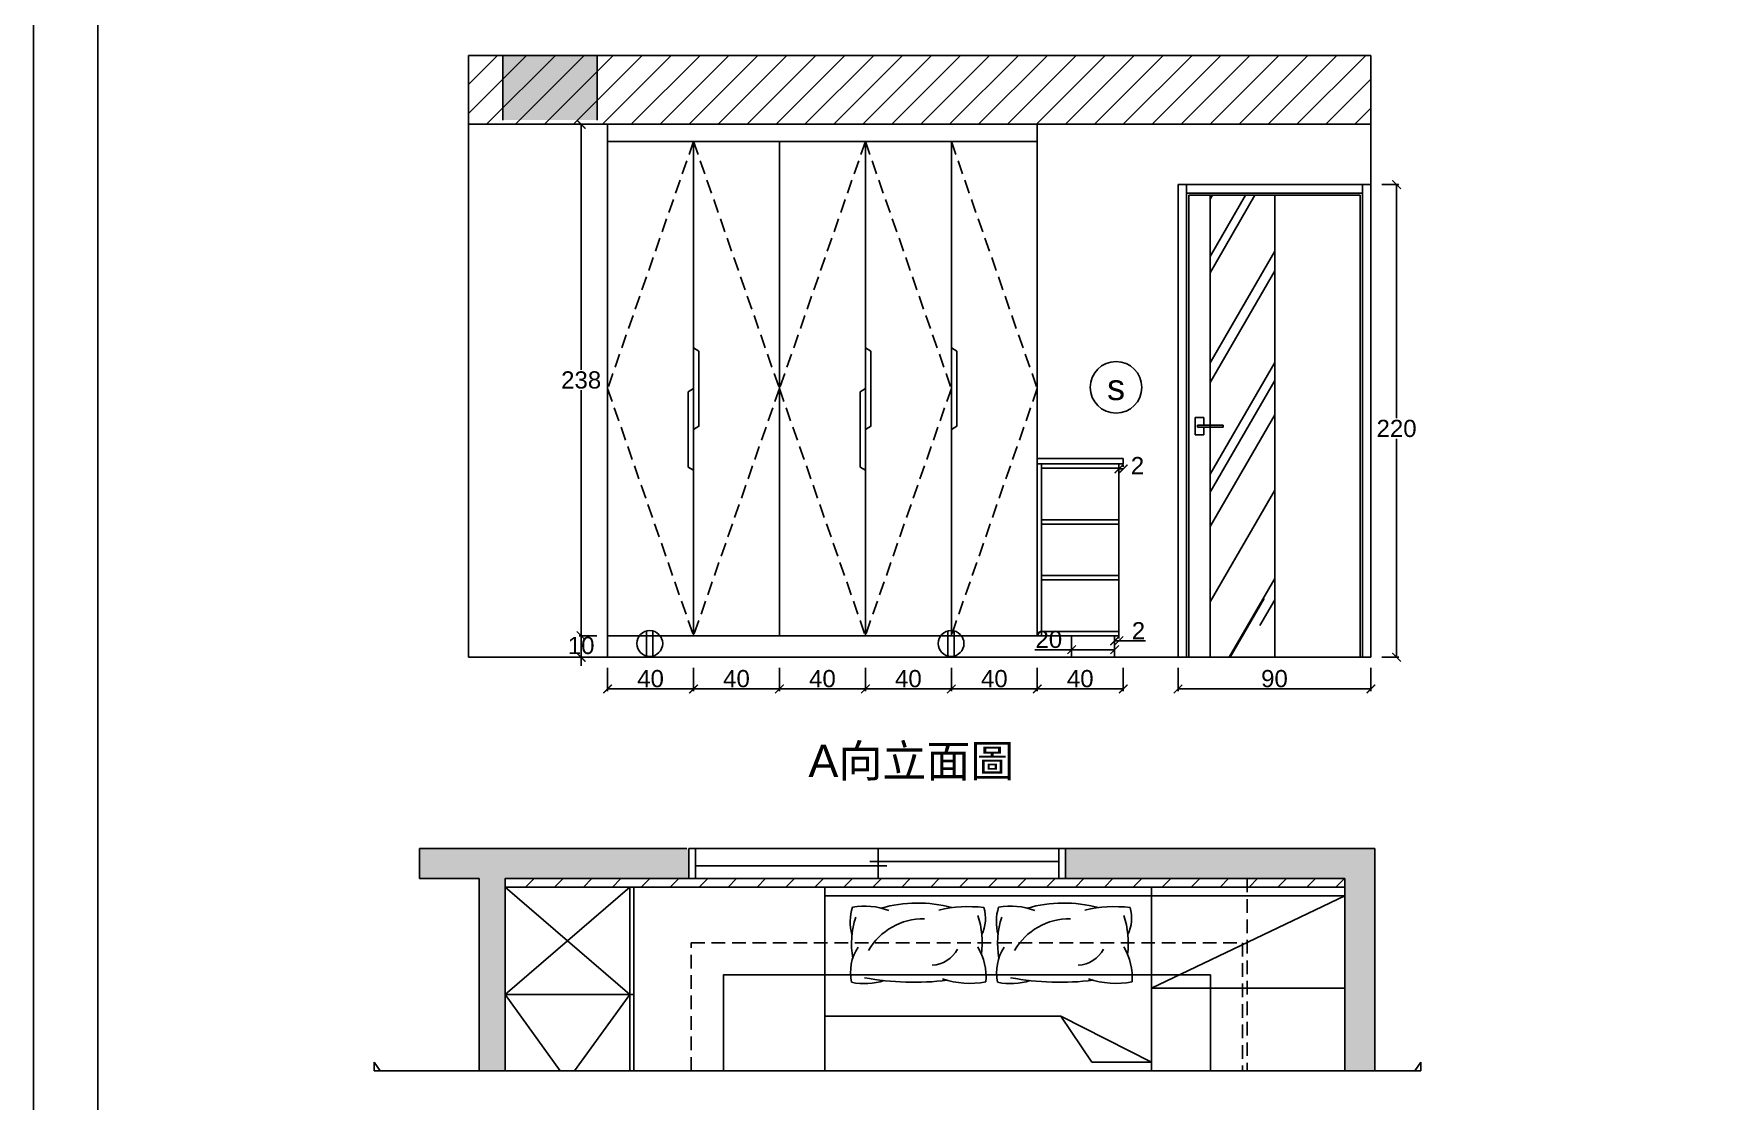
# Model space of a CAD drawing. Header units: millimetres. Extents: x -2628 to 3435, y -3699 to 2704.
# Drawn here: x 1698 to 2475, y -837 to -340 of the extents above; entities that cross this region are included whole.
import ezdxf
from ezdxf.enums import TextEntityAlignment as Align

# ---------------------------------------------------------------- set-up
doc = ezdxf.new("R2010")
doc.units = ezdxf.units.MM
doc.header["$PDMODE"] = 35
doc.linetypes.add('HIDDEN', pattern=[9.525, 6.35, -3.175])
for name, color, linetype in [('02-結構樑', 252, 'HIDDEN'), ('03-結構牆', 253, 'Continuous'), ('04-門線', 94, 'Continuous'), ('05-窗線', 150, 'Continuous'), ('06-傢俱', 6, 'Continuous'), ('08-文字', 7, 'Continuous'), ('10-標註', 140, 'Continuous'), ('11-填充', 8, 'Continuous'), ('12-天花板', 120, 'Continuous'), ('13-線', 40, 'Continuous'), ('14-燈具', 40, 'Continuous'), ('15-板', 3, 'Continuous'), ('圖框', 255, 'Continuous'), ('填充線', 8, 'Continuous')]:
    doc.layers.add(name, color=color, linetype=linetype)
doc.layers.add('不出圖', color=235, linetype='Continuous', plot=False)
doc.styles.get("Standard").update_dxf_attribs({"font": 'arial.ttf'})
doc.dimstyles.new('ISO-40', dxfattribs={"dimscale": 0, "dimtxt": 8, "dimasz": 4, "dimexe": 1, "dimexo": 5, "dimgap": 0.68, "dimtad": 1, "dimtih": 1, "dimtoh": 1, "dimdec": 1, "dimrnd": 0.5, "dimdsep": 46, "dimtxsty": 'Standard', "dimblk": 'ARCHTICK', "dimcen": 2.5, "dimadec": 0, "dimazin": 0, "dimtfac": 1, "dimtdec": 1, "dimtmove": 1, "dimatfit": 3, "dimldrblk": 'ARCHTICK', "dimfxl": 15, "dimarcsym": 0})

# ---------------------------------------------------------------- blocks, each defined once
blk = doc.blocks.new('床櫃')
at = {"layer": '06-傢俱'}
blk.add_line((47, -90), (4, 0), dxfattribs=at)
for points in [[(0, 0), (4, 0), (4, -90), (0, -90)], [(4, 0), (47, 0), (47, -90), (4, -90)]]:
    blk.add_lwpolyline(points, close=True, dxfattribs=at)
blk = doc.blocks.new('窗2片')
at = {"layer": '05-窗線'}
for p, q in [((0, 0), (0, -175.2)), ((0, 0), (14, 0)), ((14, 0), (14, -175.2)), ((0, -3), (14, -3)), ((6, -3), (6, -91.1)), ((8, -83.1), (8, -172.2)), ((14, -87.1), (0, -87.1)), ((0, -172.2), (14, -172.2)), ((0, -175.2), (14, -175.2))]:
    blk.add_line(p, q, dxfattribs=at)
blk = doc.blocks.new('插座')
at = {"layer": '13-線'}
for p, q in [((-3, 11.6), (-3, -11.6)), ((3, 11.6), (3, -11.6))]:
    blk.add_line(p, q, dxfattribs=at)
blk.add_circle((0, 0), 12, dxfattribs=at)
blk = doc.blocks.new('開關')
at = {"layer": '13-線'}
blk.add_circle((0, 0), 12, dxfattribs=at)
blk.add_text('s', height=12, dxfattribs=at).set_placement((0, 0), align=Align.MIDDLE)
blk = doc.blocks.new('門立面')
at = {"layer": '04-門線'}
h = blk.add_hatch(dxfattribs=at)
h.set_pattern_fill('AR-RROOF', color=256, scale=1.5, angle=60)
h.set_pattern_definition([(60, (15, 215), (8.9144, 91.64), [571.5, -76.2, 190.5, -38.1]), (60, (23.84, 268.41), (-62.934, -7.659), [114.3, -12.573, 228.6, -28.575]), (60, (-3.52, 247.69), (76.953, 184.3405), [304.8, -53.34, 152.4, -38.1])])
h.paths.add_polyline_path([(15, 108), (21, 108), (21, 107), (15, 107), (15, 0), (45, 0), (45, 215), (15, 215)])
for p, q in [((0, 220), (0, 0)), ((0, 220), (89.8, 220)), ((4, 220), (4, 0)), ((85.8, 220), (85.8, 0)), ((89.8, 220), (89.8, 0)), ((4, 216), (85.8, 216)), ((5, 215), (5, 0)), ((5, 215), (84.8, 215)), ((15, 215), (15, 0)), ((45, 215), (45, 0)), ((84.8, 215), (84.8, 0)), ((9, 108), (21, 108)), ((9, 107), (21, 107)), ((89.8, 0), (0, 0))]:
    blk.add_line(p, q, dxfattribs=at)
at = {"layer": '04-門線', "linetype": 'HIDDEN'}
for p, q in [((8, 107.5), (8, 111.5)), ((8, 111.5), (12, 111.5)), ((12, 111.5), (12, 108)), ((8, 103.5), (8, 107.5)), ((12, 103.5), (8, 103.5)), ((9, 107), (9, 108)), ((12, 107), (12, 103.5)), ((21, 108), (21, 107))]:
    blk.add_line(p, q, dxfattribs=at)
blk = doc.blocks.new('櫥櫃_立面')
at = {"layer": '06-傢俱'}
for p, q in [((0, 248), (0, 0)), ((0, 248), (200, 248)), ((200, 248), (200, 10)), ((0, 240), (200, 240)), ((40, 240), (40, 10)), ((80, 240), (80, 10)), ((120, 240), (120, 10)), ((160, 240), (160, 10)), ((240, 92.5), (200, 92.5)), ((240, 90), (200, 90)), ((202, 90), (202, 10)), ((238, 88), (202, 88)), ((202, 88), (238, 88)), ((202, 88), (238, 88)), ((238, 90), (238, 10)), ((240, 92.5), (240, 90)), ((202, 64), (238, 64)), ((202, 64), (238, 64)), ((202, 62), (238, 62)), ((202, 38), (238, 38)), ((202, 36), (238, 36)), ((0, 10), (238, 10)), ((202, 12), (238, 12)), ((216, 10), (216, 0)), ((236, 10), (236, 0)), ((0, 0), (236, 0))]:
    blk.add_line(p, q, dxfattribs=at)
at = {"layer": '06-傢俱', "linetype": 'HIDDEN'}
for p, q in [((40, 240), (0, 125)), ((40, 240), (80, 125)), ((120, 240), (80, 125)), ((120, 240), (160, 125)), ((160, 240), (200, 125)), ((0, 125), (40, 10)), ((80, 125), (40, 10)), ((80, 125), (120, 10)), ((160, 125), (120, 10)), ((200, 125), (160, 10))]:
    blk.add_line(p, q, dxfattribs=at)
at = {"layer": '06-傢俱'}
for points in [[(42.5, 142.5), (42.5, 107.5), (40, 106), (40, 125), (40, 144)], [(122.5, 142.5), (122.5, 107.5), (120, 106), (120, 125), (120, 144)], [(162.5, 142.5), (162.5, 107.5), (160, 106), (160, 125), (160, 144)], [(37.5, 123.5), (37.5, 88.5), (40, 87), (40, 106), (40, 125)], [(117.5, 123.5), (117.5, 88.5), (120, 87), (120, 106), (120, 125)]]:
    blk.add_lwpolyline(points, close=True, dxfattribs=at)
blk = doc.blocks.new('_ArchTick')
at = {"color": 0, "linetype": 'ByBlock', "const_width": 0.15}
blk.add_lwpolyline([(-0.5, -0.5), (0.5, 0.5)], dxfattribs=at)
blk = doc.blocks.new('*D256')
at = {"layer": '10-標註', "color": 0, "lineweight": -2, "transparency": 16777216}
for p, q in [((2230.79, -635.24), (2230.79, -645.99)), ((2320.59, -635.24), (2320.59, -645.99)), ((2320.59, -644.99), (2230.79, -644.99))]:
    blk.add_line(p, q, dxfattribs=at)
at = {"layer": 'Defpoints', "color": 0, "transparency": 16777216}
for p in [(2230.79, -630.24), (2320.59, -630.24), (2230.79, -644.99)]:
    blk.add_point(p, dxfattribs=at)
at = {"layer": '10-標註', "color": 0, "lineweight": -2, "transparency": 16777216, "xscale": 4, "yscale": 4, "zscale": 4, "rotation": 180}
blk.add_blockref('_ArchTick', (2230.79, -644.99), dxfattribs=at)
at = {"layer": '10-標註', "color": 0, "lineweight": -2, "transparency": 16777216, "xscale": 4, "yscale": 4, "zscale": 4}
blk.add_blockref('_ArchTick', (2320.59, -644.99), dxfattribs=at)
at = {"layer": '10-標註', "color": 0, "transparency": 16777216, "insert": (2275.69, -640.22), "char_height": 8, "attachment_point": 5}
blk.add_mtext('90', dxfattribs=at)
blk = doc.blocks.new('*D420')
at = {"layer": '10-標註', "color": 0, "lineweight": -2, "transparency": 16777216}
for p, q in [((2325.59, -410.24), (2333.52, -410.24)), ((2332.52, -410.24), (2332.52, -519.04)), ((2332.52, -630.24), (2332.52, -528.57)), ((2325.59, -630.24), (2333.52, -630.24))]:
    blk.add_line(p, q, dxfattribs=at)
at = {"layer": 'Defpoints', "color": 0, "transparency": 16777216}
for p in [(2320.59, -410.24), (2332.52, -410.24), (2320.59, -630.24)]:
    blk.add_point(p, dxfattribs=at)
at = {"layer": '10-標註', "color": 0, "lineweight": -2, "transparency": 16777216, "xscale": 4, "yscale": 4, "zscale": 4}
for p, rotation in [((2332.52, -410.24), 90), ((2332.52, -630.24), 270)]:
    blk.add_blockref('_ArchTick', p, dxfattribs=dict(at, rotation=rotation))
at = {"layer": '10-標註', "color": 0, "transparency": 16777216, "insert": (2332.52, -523.8), "char_height": 8, "attachment_point": 5}
blk.add_mtext('220', dxfattribs=at)
blk = doc.blocks.new('*D423')
at = {"layer": '10-標註', "color": 0, "lineweight": -2, "transparency": 16777216}
for p, q in [((1960.29, -620.24), (1951.99, -620.24)), ((1952.99, -620.24), (1952.99, -616.24)), ((1952.99, -630.24), (1952.99, -620.24)), ((1952.99, -630.24), (1952.99, -620.24)), ((1960.29, -630.24), (1951.99, -630.24)), ((1952.99, -630.24), (1952.99, -634.24))]:
    blk.add_line(p, q, dxfattribs=at)
at = {"layer": 'Defpoints', "color": 0, "transparency": 16777216}
for p in [(1952.99, -620.24), (1965.29, -620.24), (1965.29, -630.24)]:
    blk.add_point(p, dxfattribs=at)
at = {"layer": '10-標註', "color": 0, "lineweight": -2, "transparency": 16777216, "xscale": 4, "yscale": 4, "zscale": 4}
for p, rotation in [((1952.99, -620.24), 270), ((1952.99, -630.24), 90)]:
    blk.add_blockref('_ArchTick', p, dxfattribs=dict(at, rotation=rotation))
at = {"layer": '10-標註', "color": 0, "transparency": 16777216, "insert": (1952.99, -624.8), "char_height": 8, "attachment_point": 5}
blk.add_mtext('10', dxfattribs=at)
blk = doc.blocks.new('*D424')
at = {"layer": '10-標註', "color": 0, "lineweight": -2, "transparency": 16777216}
for p, q in [((1952.99, -382.24), (1952.99, -496.48)), ((1957.99, -382.24), (1953.99, -382.24)), ((1952.99, -620.24), (1952.99, -506.01)), ((1960.29, -620.24), (1951.99, -620.24))]:
    blk.add_line(p, q, dxfattribs=at)
at = {"layer": 'Defpoints', "color": 0, "transparency": 16777216}
for p in [(1952.99, -382.24), (1952.99, -382.24), (1965.29, -620.24)]:
    blk.add_point(p, dxfattribs=at)
at = {"layer": '10-標註', "color": 0, "lineweight": -2, "transparency": 16777216, "xscale": 4, "yscale": 4, "zscale": 4}
for p, rotation in [((1952.99, -382.24), 90), ((1952.99, -620.24), 270)]:
    blk.add_blockref('_ArchTick', p, dxfattribs=dict(at, rotation=rotation))
at = {"layer": '10-標註', "color": 0, "transparency": 16777216, "insert": (1952.99, -501.24), "char_height": 8, "attachment_point": 5}
blk.add_mtext('238', dxfattribs=at)
blk = doc.blocks.new('*D425')
at = {"layer": '10-標註', "color": 0, "lineweight": -2, "transparency": 16777216}
for p, q in [((1965.29, -635.24), (1965.29, -645.99)), ((2005.29, -635.24), (2005.29, -645.99)), ((1965.29, -644.99), (2005.29, -644.99))]:
    blk.add_line(p, q, dxfattribs=at)
at = {"layer": 'Defpoints', "color": 0, "transparency": 16777216}
for p in [(1965.29, -630.24), (2005.29, -630.24), (2005.29, -644.99)]:
    blk.add_point(p, dxfattribs=at)
at = {"layer": '10-標註', "color": 0, "lineweight": -2, "transparency": 16777216, "xscale": 4, "yscale": 4, "zscale": 4, "rotation": 180}
blk.add_blockref('_ArchTick', (1965.29, -644.99), dxfattribs=at)
at = {"layer": '10-標註', "color": 0, "lineweight": -2, "transparency": 16777216, "xscale": 4, "yscale": 4, "zscale": 4}
blk.add_blockref('_ArchTick', (2005.29, -644.99), dxfattribs=at)
at = {"layer": '10-標註', "color": 0, "transparency": 16777216, "insert": (1985.29, -640.22), "char_height": 8, "attachment_point": 5}
blk.add_mtext('40', dxfattribs=at)
blk = doc.blocks.new('*D426')
at = {"layer": '10-標註', "color": 0, "lineweight": -2, "transparency": 16777216}
for p, q in [((2005.29, -635.24), (2005.29, -645.99)), ((2045.29, -635.24), (2045.29, -645.99)), ((2005.29, -644.99), (2045.29, -644.99))]:
    blk.add_line(p, q, dxfattribs=at)
at = {"layer": 'Defpoints', "color": 0, "transparency": 16777216}
for p in [(2005.29, -630.24), (2045.29, -630.24), (2045.29, -644.99)]:
    blk.add_point(p, dxfattribs=at)
at = {"layer": '10-標註', "color": 0, "lineweight": -2, "transparency": 16777216, "xscale": 4, "yscale": 4, "zscale": 4, "rotation": 180}
blk.add_blockref('_ArchTick', (2005.29, -644.99), dxfattribs=at)
at = {"layer": '10-標註', "color": 0, "lineweight": -2, "transparency": 16777216, "xscale": 4, "yscale": 4, "zscale": 4}
blk.add_blockref('_ArchTick', (2045.29, -644.99), dxfattribs=at)
at = {"layer": '10-標註', "color": 0, "transparency": 16777216, "insert": (2025.29, -640.22), "char_height": 8, "attachment_point": 5}
blk.add_mtext('40', dxfattribs=at)
blk = doc.blocks.new('*D427')
at = {"layer": '10-標註', "color": 0, "lineweight": -2, "transparency": 16777216}
for p, q in [((2045.29, -635.24), (2045.29, -645.99)), ((2085.29, -635.24), (2085.29, -645.99)), ((2045.29, -644.99), (2085.29, -644.99))]:
    blk.add_line(p, q, dxfattribs=at)
at = {"layer": 'Defpoints', "color": 0, "transparency": 16777216}
for p in [(2045.29, -630.24), (2085.29, -630.24), (2085.29, -644.99)]:
    blk.add_point(p, dxfattribs=at)
at = {"layer": '10-標註', "color": 0, "lineweight": -2, "transparency": 16777216, "xscale": 4, "yscale": 4, "zscale": 4, "rotation": 180}
blk.add_blockref('_ArchTick', (2045.29, -644.99), dxfattribs=at)
at = {"layer": '10-標註', "color": 0, "lineweight": -2, "transparency": 16777216, "xscale": 4, "yscale": 4, "zscale": 4}
blk.add_blockref('_ArchTick', (2085.29, -644.99), dxfattribs=at)
at = {"layer": '10-標註', "color": 0, "transparency": 16777216, "insert": (2065.29, -640.22), "char_height": 8, "attachment_point": 5}
blk.add_mtext('40', dxfattribs=at)
blk = doc.blocks.new('*D428')
at = {"layer": '10-標註', "color": 0, "lineweight": -2, "transparency": 16777216}
for p, q in [((2085.29, -635.24), (2085.29, -645.99)), ((2125.29, -635.24), (2125.29, -645.99)), ((2085.29, -644.99), (2125.29, -644.99))]:
    blk.add_line(p, q, dxfattribs=at)
at = {"layer": 'Defpoints', "color": 0, "transparency": 16777216}
for p in [(2085.29, -630.24), (2125.29, -630.24), (2125.29, -644.99)]:
    blk.add_point(p, dxfattribs=at)
at = {"layer": '10-標註', "color": 0, "lineweight": -2, "transparency": 16777216, "xscale": 4, "yscale": 4, "zscale": 4, "rotation": 180}
blk.add_blockref('_ArchTick', (2085.29, -644.99), dxfattribs=at)
at = {"layer": '10-標註', "color": 0, "lineweight": -2, "transparency": 16777216, "xscale": 4, "yscale": 4, "zscale": 4}
blk.add_blockref('_ArchTick', (2125.29, -644.99), dxfattribs=at)
at = {"layer": '10-標註', "color": 0, "transparency": 16777216, "insert": (2105.29, -640.22), "char_height": 8, "attachment_point": 5}
blk.add_mtext('40', dxfattribs=at)
blk = doc.blocks.new('*D429')
at = {"layer": '10-標註', "color": 0, "lineweight": -2, "transparency": 16777216}
for p, q in [((2125.29, -635.24), (2125.29, -645.99)), ((2165.29, -635.24), (2165.29, -645.99)), ((2125.29, -644.99), (2165.29, -644.99))]:
    blk.add_line(p, q, dxfattribs=at)
at = {"layer": 'Defpoints', "color": 0, "transparency": 16777216}
for p in [(2125.29, -630.24), (2165.29, -630.24), (2165.29, -644.99)]:
    blk.add_point(p, dxfattribs=at)
at = {"layer": '10-標註', "color": 0, "lineweight": -2, "transparency": 16777216, "xscale": 4, "yscale": 4, "zscale": 4, "rotation": 180}
blk.add_blockref('_ArchTick', (2125.29, -644.99), dxfattribs=at)
at = {"layer": '10-標註', "color": 0, "lineweight": -2, "transparency": 16777216, "xscale": 4, "yscale": 4, "zscale": 4}
blk.add_blockref('_ArchTick', (2165.29, -644.99), dxfattribs=at)
at = {"layer": '10-標註', "color": 0, "transparency": 16777216, "insert": (2145.29, -640.22), "char_height": 8, "attachment_point": 5}
blk.add_mtext('40', dxfattribs=at)
blk = doc.blocks.new('*D430')
at = {"layer": '10-標註', "color": 0, "lineweight": -2, "transparency": 16777216}
for p, q in [((2165.29, -635.24), (2165.29, -645.99)), ((2205.29, -635.24), (2205.29, -645.99)), ((2165.29, -644.99), (2205.29, -644.99))]:
    blk.add_line(p, q, dxfattribs=at)
at = {"layer": 'Defpoints', "color": 0, "transparency": 16777216}
for p in [(2165.29, -630.24), (2205.29, -630.24), (2205.29, -644.99)]:
    blk.add_point(p, dxfattribs=at)
at = {"layer": '10-標註', "color": 0, "lineweight": -2, "transparency": 16777216, "xscale": 4, "yscale": 4, "zscale": 4, "rotation": 180}
blk.add_blockref('_ArchTick', (2165.29, -644.99), dxfattribs=at)
at = {"layer": '10-標註', "color": 0, "lineweight": -2, "transparency": 16777216, "xscale": 4, "yscale": 4, "zscale": 4}
blk.add_blockref('_ArchTick', (2205.29, -644.99), dxfattribs=at)
at = {"layer": '10-標註', "color": 0, "transparency": 16777216, "insert": (2185.29, -640.22), "char_height": 8, "attachment_point": 5}
blk.add_mtext('40', dxfattribs=at)
blk = doc.blocks.new('*D431')
at = {"layer": '10-標註', "color": 0, "lineweight": -2, "transparency": 16777216}
for p, q in [((2203.29, -540.59), (2203.29, -541.61)), ((2205.29, -542.61), (2203.29, -542.61)), ((2205.29, -540.61), (2205.29, -541.61))]:
    blk.add_line(p, q, dxfattribs=at)
at = {"layer": 'Defpoints', "color": 0, "transparency": 16777216}
for p in [(2203.29, -542.61), (2203.29, -545.59), (2205.29, -545.61)]:
    blk.add_point(p, dxfattribs=at)
at = {"layer": '10-標註', "color": 0, "lineweight": -2, "transparency": 16777216, "xscale": 4, "yscale": 4, "zscale": 4, "rotation": 180}
blk.add_blockref('_ArchTick', (2203.29, -542.61), dxfattribs=at)
at = {"layer": '10-標註', "color": 0, "lineweight": -2, "transparency": 16777216, "xscale": 4, "yscale": 4, "zscale": 4}
blk.add_blockref('_ArchTick', (2205.29, -542.61), dxfattribs=at)
at = {"layer": '10-標註', "color": 0, "transparency": 16777216, "insert": (2211.92, -541.05), "char_height": 8, "attachment_point": 5}
blk.add_mtext('2', dxfattribs=at)
blk = doc.blocks.new('*D432')
at = {"layer": '10-標註', "color": 0, "lineweight": -2, "transparency": 16777216}
for p, q in [((2201.29, -620.24), (2201.29, -621.59)), ((2203.29, -620.24), (2203.29, -621.59)), ((2201.29, -622.59), (2203.29, -622.59)), ((2215.71, -622.59), (2203.29, -622.59))]:
    blk.add_line(p, q, dxfattribs=at)
at = {"layer": 'Defpoints', "color": 0, "transparency": 16777216}
for p in [(2201.29, -625.24), (2203.29, -622.59), (2203.29, -625.24)]:
    blk.add_point(p, dxfattribs=at)
at = {"layer": '10-標註', "color": 0, "lineweight": -2, "transparency": 16777216, "xscale": 4, "yscale": 4, "zscale": 4, "rotation": 180}
blk.add_blockref('_ArchTick', (2201.29, -622.59), dxfattribs=at)
at = {"layer": '10-標註', "color": 0, "lineweight": -2, "transparency": 16777216, "xscale": 4, "yscale": 4, "zscale": 4}
blk.add_blockref('_ArchTick', (2203.29, -622.59), dxfattribs=at)
at = {"layer": '10-標註', "color": 0, "transparency": 16777216, "insert": (2212.38, -617.9), "char_height": 8, "attachment_point": 5}
blk.add_mtext('2', dxfattribs=at)
blk = doc.blocks.new('*D450')
at = {"layer": '10-標註', "color": 0, "lineweight": -2, "transparency": 16777216}
for p, q in [((2164.2, -626.72), (2181.29, -626.72)), ((2201.29, -626.72), (2181.29, -626.72)), ((2181.29, -630.24), (2181.29, -627.72)), ((2201.29, -630.24), (2201.29, -627.72))]:
    blk.add_line(p, q, dxfattribs=at)
at = {"layer": 'Defpoints', "color": 0, "transparency": 16777216}
for p in [(2181.29, -625.24), (2181.29, -626.72), (2201.29, -625.24)]:
    blk.add_point(p, dxfattribs=at)
at = {"layer": '10-標註', "color": 0, "lineweight": -2, "transparency": 16777216, "xscale": 4, "yscale": 4, "zscale": 4, "rotation": 180}
blk.add_blockref('_ArchTick', (2181.29, -626.72), dxfattribs=at)
at = {"layer": '10-標註', "color": 0, "lineweight": -2, "transparency": 16777216, "xscale": 4, "yscale": 4, "zscale": 4}
blk.add_blockref('_ArchTick', (2201.29, -626.72), dxfattribs=at)
at = {"layer": '10-標註', "color": 0, "transparency": 16777216, "insert": (2170.66, -621.96), "char_height": 8, "attachment_point": 5}
blk.add_mtext('20', dxfattribs=at)

msp = doc.modelspace()

# ---------------------------------------------------------------- hatches: boundary and pattern name
at = {"layer": '11-填充'}
h = msp.add_hatch(color=256, dxfattribs=at)
h.dxf.hatch_style = 1
h.paths.add_polyline_path([(1916.49, -350.24), (1916.49, -380.24), (1960.49, -380.24), (1960.49, -350.24)])
h = msp.add_hatch(color=256, dxfattribs=at)
h.dxf.hatch_style = 1
h.paths.add_polyline_path([(1905.58, -733.24), (1905.58, -822.64), (1917.58, -822.64), (1917.58, -733.24), (2003.18, -733.24), (2003.18, -719.24), (1905.58, -719.24), (1877.78, -719.24), (1877.78, -733.24)])
h.paths.add_polyline_path([(2178.38, -719.24), (2178.38, -733.24), (2308.38, -733.24), (2308.38, -822.64), (2322.38, -822.64), (2322.38, -719.24)])
at = {"layer": '填充線'}
h = msp.add_hatch(dxfattribs=at)
h.set_pattern_fill('ANSI31', color=8, scale=3)
h.set_pattern_definition([(45, (1900.5615, -350.244), (-6.7352, 6.7352), [])])
h.paths.add_polyline_path([(1900.56, -350.24), (1900.56, -382.24), (2320.59, -382.24), (2320.59, -350.24)])
h = msp.add_hatch(dxfattribs=at)
h.set_pattern_fill('ANSI31', color=8, scale=3)
h.set_pattern_definition([(45, (1917.582, -733.265), (-6.7352, 6.7352), [])])
h.paths.add_polyline_path([(1917.58, -733.24), (1917.58, -737.22), (2308.38, -737.22), (2308.38, -733.24)])

# ---------------------------------------------------------------- linework, layer by layer
at = {"layer": '02-結構樑'}
msp.add_line((2262.96, -733.24), (2262.96, -822.64), dxfattribs=at)
at = {"layer": '03-結構牆'}
for p, q in [((1900.56, -630.24), (1900.56, -350.24)), ((1900.56, -350.24), (2320.59, -350.24)), ((1916.49, -350.24), (1916.49, -380.24)), ((1960.49, -350.24), (1960.49, -380.24)), ((2320.59, -350.24), (2320.59, -630.24)), ((1900.56, -382.24), (2320.59, -382.24)), ((2320.59, -630.24), (1900.56, -630.24)), ((2002.18, -719.24), (1877.78, -719.24)), ((1877.78, -719.24), (1877.78, -733.24)), ((2322.38, -719.24), (2178.38, -719.24)), ((2322.38, -822.64), (2322.38, -719.24)), ((1877.78, -733.24), (1905.58, -733.24)), ((1905.58, -733.24), (1905.58, -822.64)), ((2002.18, -733.24), (1917.58, -733.24)), ((1917.58, -733.24), (1917.58, -822.64)), ((2308.38, -733.24), (2178.38, -733.24)), ((2308.38, -822.64), (2308.38, -733.24))]:
    msp.add_line(p, q, dxfattribs=at)
at = {"layer": '06-傢俱'}
for p, q in [((1975.58, -787.24), (1917.58, -737.24)), ((1975.58, -737.24), (1917.58, -787.24)), ((1943.24, -822.64), (1917.58, -787.24)), ((1975.58, -787.24), (1949.92, -822.64)), ((2066.38, -797.34), (2176.29, -797.34)), ((2176.29, -797.34), (2218.38, -818.74)), ((2190.73, -818.74), (2176.29, -797.34)), ((2218.38, -818.74), (2190.73, -818.74))]:
    msp.add_line(p, q, dxfattribs=at)
for points in [[(1917.58, -737.24), (1917.58, -787.24), (1975.58, -787.24), (1975.58, -737.24)], [(1975.58, -737.24), (1975.58, -787.24), (1977.58, -787.24), (1977.58, -737.24)], [(2218.38, -737.24), (2218.38, -741.24), (2066.38, -741.24), (2066.38, -737.24)]]:
    msp.add_lwpolyline(points, close=True, dxfattribs=at)
for points in [[(2066.38, -822.64), (2066.38, -741.24), (2218.38, -741.24), (2218.38, -822.64)], [(1975.58, -822.64), (1975.58, -787.24), (1917.58, -787.24), (1917.58, -822.64)], [(1977.58, -822.64), (1977.58, -787.24), (1975.58, -787.24), (1975.58, -822.64)]]:
    msp.add_lwpolyline(points, dxfattribs=at)
for centre, radius, start, end in [((2084.93, -776.67), 30.63, 68.53407, 100.60053), ((2109.51, -806.82), 62.18, 75.0075, 105.85965), ((2133.29, -807.54), 61.26, 83.27956, 103.06166), ((2152.92, -776.67), 30.63, 68.53407, 100.60053), ((2177.5, -806.82), 62.18, 75.0075, 105.85965), ((2201.28, -807.54), 61.26, 83.27956, 103.06166), ((2100.99, -753.39), 22.75, 162.52765, 195.02889), ((2117.47, -763.3), 38.66, 161.71702, 190.46853), ((2112.32, -781.46), 29.52, 89.21488, 150.10201), ((2098.73, -763.11), 40.93, 352.499, 18.13105), ((2123.82, -751.73), 17.38, 334.18614, 16.83097), ((2168.99, -753.39), 22.75, 162.52765, 195.02889), ((2185.46, -763.3), 38.66, 161.71702, 190.46853), ((2180.31, -781.46), 29.52, 89.21488, 150.10201), ((2166.72, -763.11), 40.93, 352.499, 18.13105), ((2191.82, -751.73), 17.38, 334.18614, 16.83097), ((2100.14, -776.9), 21.78, 147.13231, 192.19254), ((2115.45, -759.11), 14.52, 273.72169, 330.98376), ((2113.39, -779.26), 28.08, 355.77965, 30.34071), ((2168.13, -776.9), 21.78, 147.13231, 192.19254), ((2183.45, -759.11), 14.52, 273.72169, 330.98376), ((2181.39, -779.26), 28.08, 355.77965, 30.34071), ((2084.9, -752.1), 30.02, 258.37261, 287.59954), ((2108.04, -651.09), 130.38, 259.75738, 276.74907), ((2134.04, -741.53), 40.47, 251.42576, 280.46535), ((2152.89, -752.1), 30.02, 258.37261, 287.59954), ((2176.04, -651.09), 130.38, 259.75738, 276.74907), ((2202.04, -741.53), 40.47, 251.42576, 280.46535)]:
    msp.add_arc(centre, radius, start, end, dxfattribs=at)
at = {"layer": '10-標註'}
for p, q in [((1856.58, -822.64), (1856.58, -818.64)), ((1856.58, -818.64), (1859.45, -822.64)), ((2343.88, -822.64), (1856.58, -822.64)), ((2343.88, -818.64), (2341, -822.64)), ((2343.88, -822.64), (2343.88, -818.64))]:
    msp.add_line(p, q, dxfattribs=at)
at = {"layer": '12-天花板', "linetype": 'HIDDEN'}
msp.add_lwpolyline([(2004.18, -822.64), (2004.18, -763.08), (2260.88, -763.08), (2260.88, -822.64)], dxfattribs=at)
at = {"layer": '12-天花板'}
msp.add_lwpolyline([(2019.18, -822.64), (2019.18, -778.08), (2245.88, -778.08), (2245.88, -822.64)], dxfattribs=at)
at = {"layer": '15-板'}
msp.add_line((1917.58, -737.24), (1917.58, -733.26), dxfattribs=at)
msp.add_lwpolyline([(2308.38, -737.22), (1917.58, -737.22), (1917.58, -733.24), (2308.38, -733.24)], close=True, dxfattribs=at)
at = {"layer": '不出圖'}
msp.add_lwpolyline([(1698.04, -134.96), (3378.04, -134.96), (3378.04, -1322.96), (1698.04, -1322.96)], close=True, dxfattribs=at)
at = {"layer": '圖框', "color": 5}
msp.add_lwpolyline([(1728.04, -164.96), (3348.04, -164.96), (3348.04, -1292.96), (1728.04, -1292.96)], close=True, dxfattribs=at)

# ---------------------------------------------------------------- block references
at = {"layer": '04-門線'}
for name, p in [('櫥櫃_立面', (1965.29, -630.24)), ('門立面', (2230.79, -630.24))]:
    msp.add_blockref(name, p, dxfattribs=at)
at = {"layer": '05-窗線', "rotation": 270}
msp.add_blockref('窗2片', (2178.38, -719.24), dxfattribs=at)
at = {"layer": '06-傢俱', "rotation": 270}
msp.add_blockref('床櫃', (2308.38, -737.24), dxfattribs=at)
at = {"layer": '14-燈具'}
msp.add_blockref('開關', (2201.96, -504.65), dxfattribs=at)
at = {"layer": '14-燈具', "xscale": 0.5, "yscale": 0.5, "zscale": 0.5}
for p in [(1984.93, -623.82), (2125.18, -623.82)]:
    msp.add_blockref('插座', p, dxfattribs=at)

# ---------------------------------------------------------------- texts
at = {"layer": '08-文字'}
msp.add_text('A向立面圖', height=15, dxfattribs=at).set_placement((2106.66, -678.13), align=Align.MIDDLE)

# ---------------------------------------------------------------- dimensions: what is measured, and where the dimension line sits
at = {"layer": '10-標註'}
dim = msp.add_linear_dim(base=(1952.99, -382.24), p1=(1965.29, -620.24), p2=(1952.99, -382.24), angle=90, dimstyle='ISO-40', override={"dimscale": 1}, dxfattribs=at)
dim.commit()
dim.dimension.update_dxf_attribs({"geometry": '*D424', "text_midpoint": (1952.99, -501.24)})
for base, p1, p2, picture, middle in [((2332.52, -410.24), (2320.59, -630.24), (2320.59, -410.24), '*D420', (2332.52, -523.8)), ((1952.99, -620.24), (1965.29, -630.24), (1965.29, -620.24), '*D423', (1952.99, -624.8))]:
    dim = msp.add_linear_dim(base=base, p1=p1, p2=p2, angle=90, dimstyle='ISO-40', override={"dimscale": 1}, dxfattribs=at)
    dim.commit()
    dim.dimension.update_dxf_attribs({"geometry": picture, "text_midpoint": middle, "dimtype": 160})
for base, p1, p2, picture, middle in [((2203.29, -542.61), (2205.29, -545.61), (2203.29, -545.59), '*D431', (2211.92, -545.75)), ((2203.29, -622.59), (2201.29, -625.24), (2203.29, -625.24), '*D432', (2212.38, -622.59)), ((2181.29, -626.72), (2201.29, -625.24), (2181.29, -625.24), '*D450', (2170.66, -626.72)), ((2005.29, -644.99), (1965.29, -630.24), (2005.29, -630.24), '*D425', (1985.29, -644.99))]:
    dim = msp.add_linear_dim(base=base, p1=p1, p2=p2, dimstyle='ISO-40', override={"dimscale": 1}, dxfattribs=at)
    dim.commit()
    dim.dimension.update_dxf_attribs({"geometry": picture, "text_midpoint": middle, "dimtype": 160})
for base, p1, p2, picture, middle in [((2045.29, -644.99), (2005.29, -630.24), (2045.29, -630.24), '*D426', (2025.29, -640.22)), ((2085.29, -644.99), (2045.29, -630.24), (2085.29, -630.24), '*D427', (2065.29, -640.22)), ((2125.29, -644.99), (2085.29, -630.24), (2125.29, -630.24), '*D428', (2105.29, -640.22)), ((2165.29, -644.99), (2125.29, -630.24), (2165.29, -630.24), '*D429', (2145.29, -640.22)), ((2205.29, -644.99), (2165.29, -630.24), (2205.29, -630.24), '*D430', (2185.29, -640.22)), ((2230.79, -644.99), (2320.59, -630.24), (2230.79, -630.24), '*D256', (2275.69, -640.22))]:
    dim = msp.add_linear_dim(base=base, p1=p1, p2=p2, dimstyle='ISO-40', override={"dimscale": 1}, dxfattribs=at)
    dim.commit()
    dim.dimension.update_dxf_attribs({"geometry": picture, "text_midpoint": middle})

doc.saveas('drawing.dxf')
